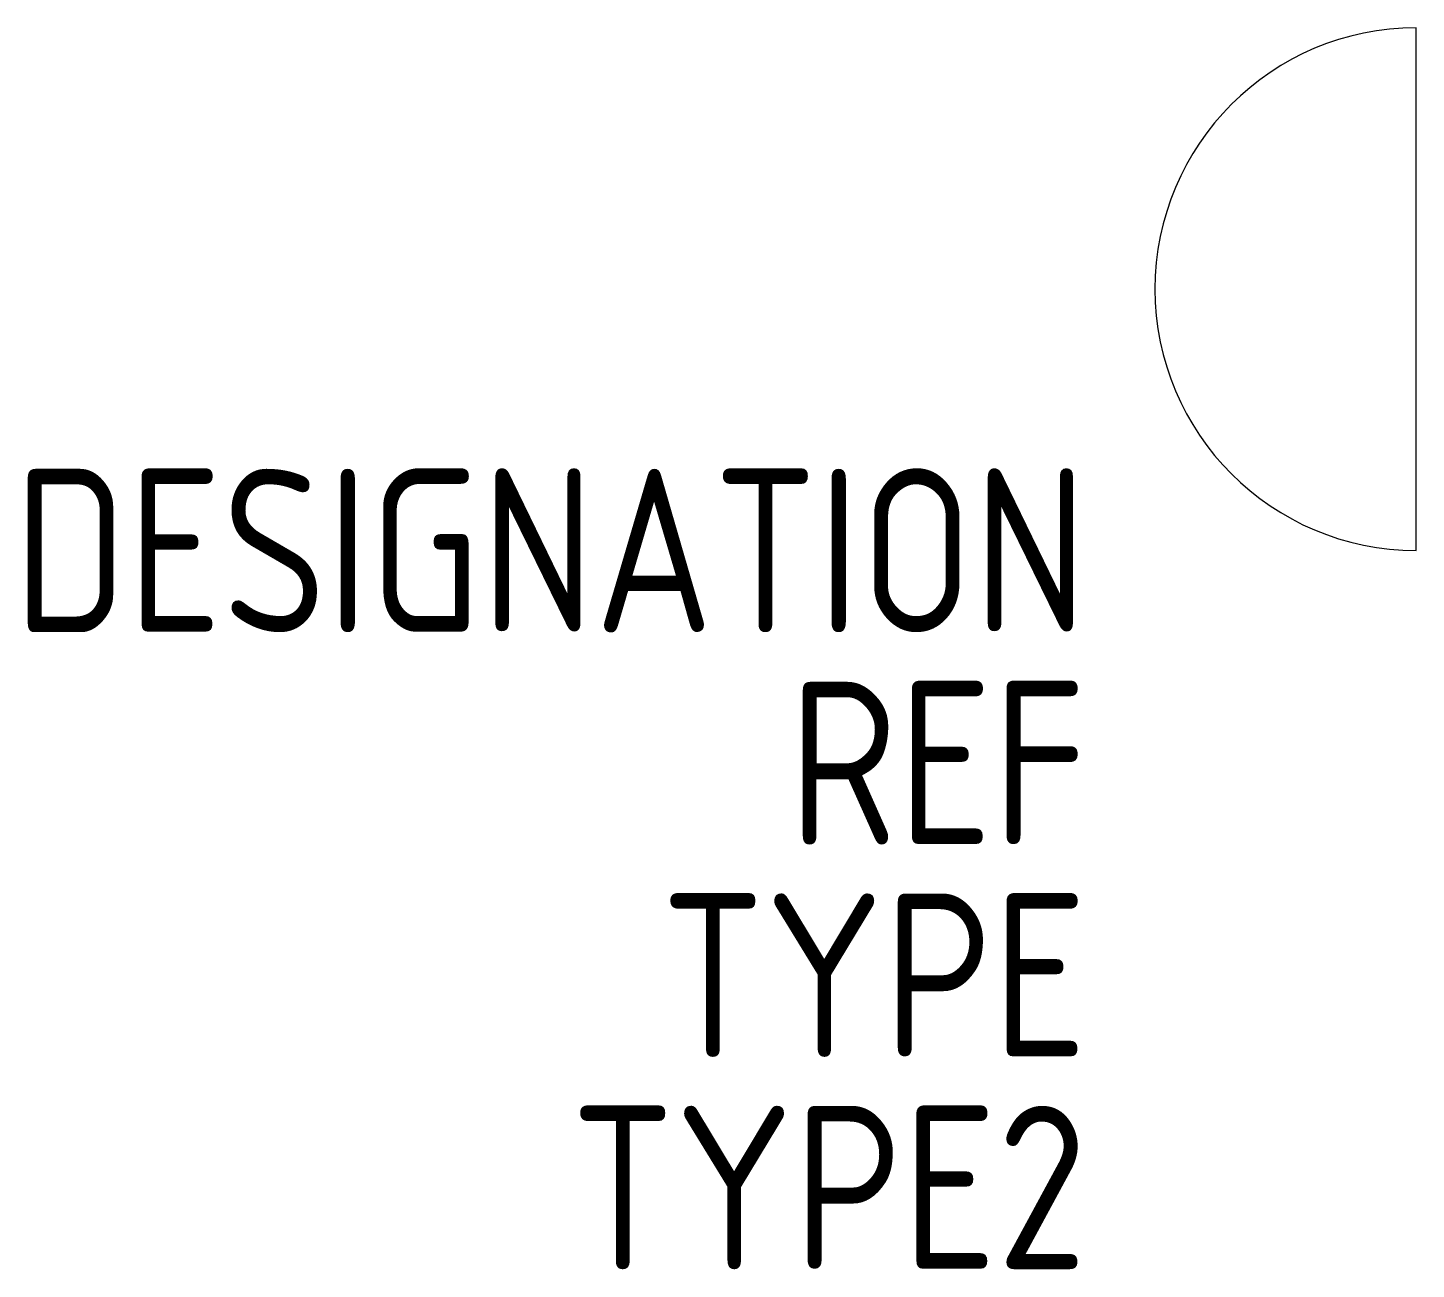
# Model space of a CAD drawing. Header units: millimetres. Extents: x -17.3 to 4, y -15 to 4.
import ezdxf
from ezdxf.enums import TextEntityAlignment as Align

# ---------------------------------------------------------------- set-up
doc = ezdxf.new("R2010")
doc.units = ezdxf.units.MM
doc.layers.add('SYMB_FIL', color=3, linetype='Continuous')
doc.layers.add('SYMB_TXT_NOM', color=3, linetype='Continuous')
doc.styles.add('NET2_5', font='isocp.shx', dxfattribs={"width": 0.9, "height": 2.5})

msp = doc.modelspace()

# ---------------------------------------------------------------- linework, layer by layer
at = {"layer": 'SYMB_FIL'}
msp.add_line((4, -4), (4, 4), dxfattribs=at)
msp.add_arc((4, 0), 4, 90, 270, dxfattribs=at)

# ---------------------------------------------------------------- texts
at = {"layer": 'SYMB_TXT_NOM', "style": 'NET2_5', "width": 0.9, "flags": 8}
for tag, text, p in [('DESIGNATION', 'H?', (-1.039, -5.25)), ('REF', '', (-1.039, -8.5)), ('TYPE', '', (-1.039, -11.75)), ('TYPE2', '', (-1.039, -15))]:
    msp.add_attdef(tag, text=text, height=2.5, dxfattribs=at).set_placement(p, align=Align.RIGHT)

doc.saveas('drawing.dxf')
